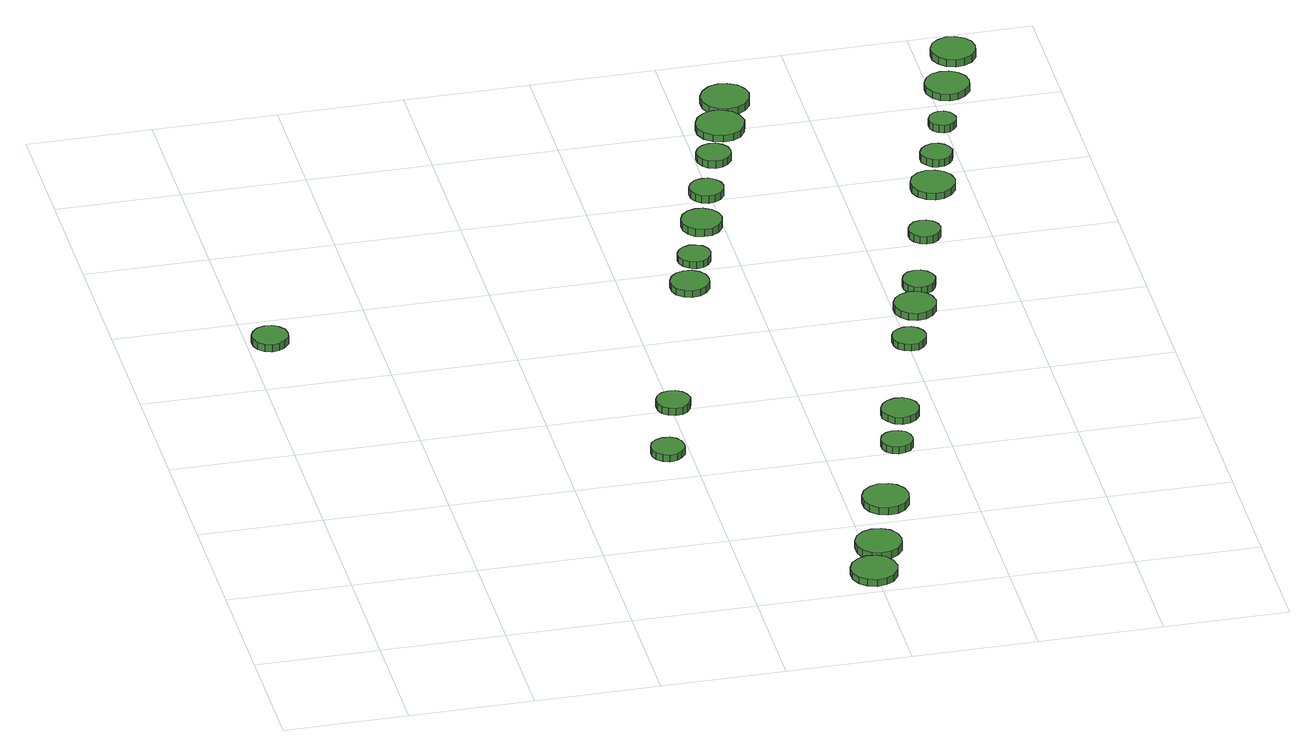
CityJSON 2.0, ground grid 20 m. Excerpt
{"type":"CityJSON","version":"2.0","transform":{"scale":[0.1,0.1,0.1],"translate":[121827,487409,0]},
"CityObjects":{
"tree1":{"type":"SolitaryVegetationObject","attributes":{"function":"something"},"geometry":[{"type":"MultiSurface","lod":"1","boundaries":[[[0,1,2,3,4,5,6,7,8,9,10,11,12,13,14]],[[15,16,17,18,19,20,21,22,23,24,25,26,27,28,29]],[[0,29,28,1]],[[1,28,27,2]],[[2,27,26,3]],[[3,26,25,4]],[[4,25,24,5]],[[5,24,23,6]],[[6,23,22,7]],[[7,22,21,8]],[[8,21,20,9]],[[9,20,19,10]],[[10,19,18,11]],[[11,18,17,12]],[[12,17,16,13]],[[13,16,15,14]],[[14,15,29,0]]]}]},
"tree2":{"type":"SolitaryVegetationObject","attributes":{"function":"something"},"geometry":[{"type":"MultiSurface","lod":"1","boundaries":[[[30,31,32,33,34,35,36,37,38,39,40,41,42,43,44]],[[45,46,47,48,49,50,51,52,53,54,55,56,57,58,59]],[[30,59,58,31]],[[31,58,57,32]],[[32,57,56,33]],[[33,56,55,34]],[[34,55,54,35]],[[35,54,53,36]],[[36,53,52,37]],[[37,52,51,38]],[[38,51,50,39]],[[39,50,49,40]],[[40,49,48,41]],[[41,48,47,42]],[[42,47,46,43]],[[43,46,45,44]],[[44,45,59,30]]]}]},
"tree3":{"type":"SolitaryVegetationObject","attributes":{"function":"something"},"geometry":[{"type":"MultiSurface","lod":"1","boundaries":[[[60,61,62,63,64,65,66,67,68,69,70,71,72,73,74]],[[75,76,77,78,79,80,81,82,83,84,85,86,87,88,89]],[[60,89,88,61]],[[61,88,87,62]],[[62,87,86,63]],[[63,86,85,64]],[[64,85,84,65]],[[65,84,83,66]],[[66,83,82,67]],[[67,82,81,68]],[[68,81,80,69]],[[69,80,79,70]],[[70,79,78,71]],[[71,78,77,72]],[[72,77,76,73]],[[73,76,75,74]],[[74,75,89,60]]]}]},
"tree4":{"type":"SolitaryVegetationObject","attributes":{"function":"something"},"geometry":[{"type":"MultiSurface","lod":"1","boundaries":[[[90,91,92,93,94,95,96,97,98,99,100,101,102,103,104]],[[105,106,107,108,109,110,111,112,113,114,115,116,117,118,119]],[[90,119,118,91]],[[91,118,117,92]],[[92,117,116,93]],[[93,116,115,94]],[[94,115,114,95]],[[95,114,113,96]],[[96,113,112,97]],[[97,112,111,98]],[[98,111,110,99]],[[99,110,109,100]],[[100,109,108,101]],[[101,108,107,102]],[[102,107,106,103]],[[103,106,105,104]],[[104,105,119,90]]]}]},
"tree5":{"type":"SolitaryVegetationObject","attributes":{"function":"something"},"geometry":[{"type":"MultiSurface","lod":"1","boundaries":[[[120,121,122,123,124,125,126,127,128,129,130,131,132,133,134]],[[135,136,137,138,139,140,141,142,143,144,145,146,147,148,149]],[[120,149,148,121]],[[121,148,147,122]],[[122,147,146,123]],[[123,146,145,124]],[[124,145,144,125]],[[125,144,143,126]],[[126,143,142,127]],[[127,142,141,128]],[[128,141,140,129]],[[129,140,139,130]],[[130,139,138,131]],[[131,138,137,132]],[[132,137,136,133]],[[133,136,135,134]],[[134,135,149,120]]]}]},
"tree6":{"type":"SolitaryVegetationObject","attributes":{"function":"something"},"geometry":[{"type":"MultiSurface","lod":"1","boundaries":[[[150,151,152,153,154,155,156,157,158,159,160,161,162,163,164]],[[165,166,167,168,169,170,171,172,173,174,175,176,177,178,179]],[[150,179,178,151]],[[151,178,177,152]],[[152,177,176,153]],[[153,176,175,154]],[[154,175,174,155]],[[155,174,173,156]],[[156,173,172,157]],[[157,172,171,158]],[[158,171,170,159]],[[159,170,169,160]],[[160,169,168,161]],[[161,168,167,162]],[[162,167,166,163]],[[163,166,165,164]],[[164,165,179,150]]]}]},
"tree7":{"type":"SolitaryVegetationObject","attributes":{"function":"something"},"geometry":[{"type":"MultiSurface","lod":"1","boundaries":[[[180,181,182,183,184,185,186,187,188,189,190,191,192,193,194]],[[195,196,197,198,199,200,201,202,203,204,205,206,207,208,209]],[[180,209,208,181]],[[181,208,207,182]],[[182,207,206,183]],[[183,206,205,184]],[[184,205,204,185]],[[185,204,203,186]],[[186,203,202,187]],[[187,202,201,188]],[[188,201,200,189]],[[189,200,199,190]],[[190,199,198,191]],[[191,198,197,192]],[[192,197,196,193]],[[193,196,195,194]],[[194,195,209,180]]]}]},
"tree8":{"type":"SolitaryVegetationObject","attributes":{"function":"something"},"geometry":[{"type":"MultiSurface","lod":"1","boundaries":[[[210,211,212,213,214,215,216,217,218,219,220,221,222,223,224]],[[225,226,227,228,229,230,231,232,233,234,235,236,237,238,239]],[[210,239,238,211]],[[211,238,237,212]],[[212,237,236,213]],[[213,236,235,214]],[[214,235,234,215]],[[215,234,233,216]],[[216,233,232,217]],[[217,232,231,218]],[[218,231,230,219]],[[219,230,229,220]],[[220,229,228,221]],[[221,228,227,222]],[[222,227,226,223]],[[223,226,225,224]],[[224,225,239,210]]]}]},
"tree9":{"type":"SolitaryVegetationObject","attributes":{"function":"something"},"geometry":[{"type":"MultiSurface","lod":"1","boundaries":[[[240,241,242,243,244,245,246,247,248,249,250,251,252,253,254]],[[255,256,257,258,259,260,261,262,263,264,265,266,267,268,269]],[[240,269,268,241]],[[241,268,267,242]],[[242,267,266,243]],[[243,266,265,244]],[[244,265,264,245]],[[245,264,263,246]],[[246,263,262,247]],[[247,262,261,248]],[[248,261,260,249]],[[249,260,259,250]],[[250,259,258,251]],[[251,258,257,252]],[[252,257,256,253]],[[253,256,255,254]],[[254,255,269,240]]]}]},
"tree10":{"type":"SolitaryVegetationObject","attributes":{"function":"something"},"geometry":[{"type":"MultiSurface","lod":"1","boundaries":[[[270,271,272,273,274,275,276,277,278,279,280,281,282,283,284]],[[285,286,287,288,289,290,291,292,293,294,295,296,297,298,299]],[[270,299,298,271]],[[271,298,297,272]],[[272,297,296,273]],[[273,296,295,274]],[[274,295,294,275]],[[275,294,293,276]],[[276,293,292,277]],[[277,292,291,278]],[[278,291,290,279]],[[279,290,289,280]],[[280,289,288,281]],[[281,288,287,282]],[[282,287,286,283]],[[283,286,285,284]],[[284,285,299,270]]]}]},
"tree11":{"type":"SolitaryVegetationObject","attributes":{"function":"something"},"geometry":[{"type":"MultiSurface","lod":"1","boundaries":[[[300,301,302,303,304,305,306,307,308,309,310,311,312,313,314]],[[315,316,317,318,319,320,321,322,323,324,325,326,327,328,329]],[[300,329,328,301]],[[301,328,327,302]],[[302,327,326,303]],[[303,326,325,304]],[[304,325,324,305]],[[305,324,323,306]],[[306,323,322,307]],[[307,322,321,308]],[[308,321,320,309]],[[309,320,319,310]],[[310,319,318,311]],[[311,318,317,312]],[[312,317,316,313]],[[313,316,315,314]],[[314,315,329,300]]]}]},
"tree12":{"type":"SolitaryVegetationObject","attributes":{"function":"something"},"geometry":[{"type":"MultiSurface","lod":"1","boundaries":[[[330,331,332,333,334,335,336,337,338,339,340,341,342,343,344]],[[345,346,347,348,349,350,351,352,353,354,355,356,357,358,359]],[[330,359,358,331]],[[331,358,357,332]],[[332,357,356,333]],[[333,356,355,334]],[[334,355,354,335]],[[335,354,353,336]],[[336,353,352,337]],[[337,352,351,338]],[[338,351,350,339]],[[339,350,349,340]],[[340,349,348,341]],[[341,348,347,342]],[[342,347,346,343]],[[343,346,345,344]],[[344,345,359,330]]]}]},
"tree13":{"type":"SolitaryVegetationObject","attributes":{"function":"something"},"geometry":[{"type":"MultiSurface","lod":"1","boundaries":[[[360,361,362,363,364,365,366,367,368,369,370,371,372,373,374]],[[375,376,377,378,379,380,381,382,383,384,385,386,387,388,389]],[[360,389,388,361]],[[361,388,387,362]],[[362,387,386,363]],[[363,386,385,364]],[[364,385,384,365]],[[365,384,383,366]],[[366,383,382,367]],[[367,382,381,368]],[[368,381,380,369]],[[369,380,379,370]],[[370,379,378,371]],[[371,378,377,372]],[[372,377,376,373]],[[373,376,375,374]],[[374,375,389,360]]]}]},
"tree14":{"type":"SolitaryVegetationObject","attributes":{"function":"something"},"geometry":[{"type":"MultiSurface","lod":"1","boundaries":[[[390,391,392,393,394,395,396,397,398,399,400,401,402,403,404]],[[405,406,407,408,409,410,411,412,413,414,415,416,417,418,419]],[[390,419,418,391]],[[391,418,417,392]],[[392,417,416,393]],[[393,416,415,394]],[[394,415,414,395]],[[395,414,413,396]],[[396,413,412,397]],[[397,412,411,398]],[[398,411,410,399]],[[399,410,409,400]],[[400,409,408,401]],[[401,408,407,402]],[[402,407,406,403]],[[403,406,405,404]],[[404,405,419,390]]]}]},
"tree15":{"type":"SolitaryVegetationObject","attributes":{"function":"something"},"geometry":[{"type":"MultiSurface","lod":"1","boundaries":[[[420,421,422,423,424,425,426,427,428,429,430,431,432,433,434]],[[435,436,437,438,439,440,441,442,443,444,445,446,447,448,449]],[[420,449,448,421]],[[421,448,447,422]],[[422,447,446,423]],[[423,446,445,424]],[[424,445,444,425]],[[425,444,443,426]],[[426,443,442,427]],[[427,442,441,428]],[[428,441,440,429]],[[429,440,439,430]],[[430,439,438,431]],[[431,438,437,432]],[[432,437,436,433]],[[433,436,435,434]],[[434,435,449,420]]]}]},
"tree16":{"type":"SolitaryVegetationObject","attributes":{"function":"something"},"geometry":[{"type":"MultiSurface","lod":"1","boundaries":[[[450,451,452,453,454,455,456,457,458,459,460,461,462,463,464]],[[465,466,467,468,469,470,471,472,473,474,475,476,477,478,479]],[[450,479,478,451]],[[451,478,477,452]],[[452,477,476,453]],[[453,476,475,454]],[[454,475,474,455]],[[455,474,473,456]],[[456,473,472,457]],[[457,472,471,458]],[[458,471,470,459]],[[459,470,469,460]],[[460,469,468,461]],[[461,468,467,462]],[[462,467,466,463]],[[463,466,465,464]],[[464,465,479,450]]]}]},
"tree17":{"type":"SolitaryVegetationObject","attributes":{"function":"something"},"geometry":[{"type":"MultiSurface","lod":"1","boundaries":[[[480,481,482,483,484,485,486,487,488,489,490,491,492,493,494]],[[495,496,497,498,499,500,501,502,503,504,505,506,507,508,509]],[[480,509,508,481]],[[481,508,507,482]],[[482,507,506,483]],[[483,506,505,484]],[[484,505,504,485]],[[485,504,503,486]],[[486,503,502,487]],[[487,502,501,488]],[[488,501,500,489]],[[489,500,499,490]],[[490,499,498,491]],[[491,498,497,492]],[[492,497,496,493]],[[493,496,495,494]],[[494,495,509,480]]]}]},
"tree18":{"type":"SolitaryVegetationObject","attributes":{"function":"something"},"geometry":[{"type":"MultiSurface","lod":"1","boundaries":[[[510,511,512,513,514,515,516,517,518,519,520,521,522,523,524]],[[525,526,527,528,529,530,531,532,533,534,535,536,537,538,539]],[[510,539,538,511]],[[511,538,537,512]],[[512,537,536,513]],[[513,536,535,514]],[[514,535,534,515]],[[515,534,533,516]],[[516,533,532,517]],[[517,532,531,518]],[[518,531,530,519]],[[519,530,529,520]],[[520,529,528,521]],[[521,528,527,522]],[[522,527,526,523]],[[523,526,525,524]],[[524,525,539,510]]]}]},
"tree19":{"type":"SolitaryVegetationObject","attributes":{"function":"something"},"geometry":[{"type":"MultiSurface","lod":"1","boundaries":[[[540,541,542,543,544,545,546,547,548,549,550,551,552,553,554]],[[555,556,557,558,559,560,561,562,563,564,565,566,567,568,569]],[[540,569,568,541]],[[541,568,567,542]],[[542,567,566,543]],[[543,566,565,544]],[[544,565,564,545]],[[545,564,563,546]],[[546,563,562,547]],[[547,562,561,548]],[[548,561,560,549]],[[549,560,559,550]],[[550,559,558,551]],[[551,558,557,552]],[[552,557,556,553]],[[553,556,555,554]],[[554,555,569,540]]]}]},
"tree20":{"type":"SolitaryVegetationObject","attributes":{"function":"something"},"geometry":[{"type":"MultiSurface","lod":"1","boundaries":[[[570,571,572,573,574,575,576,577,578,579,580,581,582,583,584]],[[585,586,587,588,589,590,591,592,593,594,595,596,597,598,599]],[[570,599,598,571]],[[571,598,597,572]],[[572,597,596,573]],[[573,596,595,574]],[[574,595,594,575]],[[575,594,593,576]],[[576,593,592,577]],[[577,592,591,578]],[[578,591,590,579]],[[579,590,589,580]],[[580,589,588,581]],[[581,588,587,582]],[[582,587,586,583]],[[583,586,585,584]],[[584,585,599,570]]]}]},
"tree21":{"type":"SolitaryVegetationObject","attributes":{"function":"something"},"geometry":[{"type":"MultiSurface","lod":"1","boundaries":[[[600,601,602,603,604,605,606,607,608,609,610,611,612,613,614]],[[615,616,617,618,619,620,621,622,623,624,625,626,627,628,629]],[[600,629,628,601]],[[601,628,627,602]],[[602,627,626,603]],[[603,626,625,604]],[[604,625,624,605]],[[605,624,623,606]],[[606,623,622,607]],[[607,622,621,608]],[[608,621,620,609]],[[609,620,619,610]],[[610,619,618,611]],[[611,618,617,612]],[[612,617,616,613]],[[613,616,615,614]],[[614,615,629,600]]]}]},
"tree22":{"type":"SolitaryVegetationObject","attributes":{"function":"something"},"geometry":[{"type":"MultiSurface","lod":"1","boundaries":[[[630,631,632,633,634,635,636,637,638,639,640,641,642,643,644]],[[645,646,647,648,649,650,651,652,653,654,655,656,657,658,659]],[[630,659,658,631]],[[631,658,657,632]],[[632,657,656,633]],[[633,656,655,634]],[[634,655,654,635]],[[635,654,653,636]],[[636,653,652,637]],[[637,652,651,638]],[[638,651,650,639]],[[639,650,649,640]],[[640,649,648,641]],[[641,648,647,642]],[[642,647,646,643]],[[643,646,645,644]],[[644,645,659,630]]]}]},
"tree23":{"type":"SolitaryVegetationObject","attributes":{"function":"something"},"geometry":[{"type":"MultiSurface","lod":"1","boundaries":[[[660,661,662,663,664,665,666,667,668,669,670,671,672,673,674]],[[675,676,677,678,679,680,681,682,683,684,685,686,687,688,689]],[[660,689,688,661]],[[661,688,687,662]],[[662,687,686,663]],[[663,686,685,664]],[[664,685,684,665]],[[665,684,683,666]],[[666,683,682,667]],[[667,682,681,668]],[[668,681,680,669]],[[669,680,679,670]],[[670,679,678,671]],[[671,678,677,672]],[[672,677,676,673]],[[673,676,675,674]],[[674,675,689,660]]]}]},
"tree24":{"type":"SolitaryVegetationObject","attributes":{"function":"something"},"geometry":[{"type":"MultiSurface","lod":"1","boundaries":[[[690,691,692,693,694,695,696,697,698,699,700,701,702,703,704]],[[705,706,707,708,709,710,711,712,713,714,715,716,717,718,719]],[[690,719,718,691]],[[691,718,717,692]],[[692,717,716,693]],[[693,716,715,694]],[[694,715,714,695]],[[695,714,713,696]],[[696,713,712,697]],[[697,712,711,698]],[[698,711,710,699]],[[699,710,709,700]],[[700,709,708,701]],[[701,708,707,702]],[[702,707,706,703]],[[703,706,705,704]],[[704,705,719,690]]]}]}
},
"vertices":[
[66,938,15],[64,950,15],[56,960,15],[46,966,15],[34,967,15],[23,963,15],[14,955,15],[9,944,15],[9,932,15],[14,921,15],[23,913,15],[34,909,15],[46,911,15],[56,917,15],[64,926,15],[64,926,2],[56,917,2],[46,911,2],[34,909,2],[23,913,2],[14,921,2],[9,932,2],[9,944,2],[14,955,2],[23,963,2],[34,967,2],[46,966,2],[56,960,2],[64,950,2],[66,938,2],
[592,477,15],[590,488,15],[583,498,15],[574,503,15],[562,504,15],[552,501,15],[543,493,15],[539,483,15],[539,472,15],[543,461,15],[552,454,15],[562,450,15],[574,451,15],[583,457,15],[590,466,15],[590,466,3],[583,457,3],[574,451,3],[562,450,3],[552,454,3],[543,461,3],[539,472,3],[539,483,3],[543,493,3],[552,501,3],[562,504,3],[574,503,3],[583,498,3],[590,488,3],[592,477,3],
[631,607,18],[628,618,18],[622,627,18],[612,633,18],[601,634,18],[590,631,18],[581,623,18],[577,613,18],[577,601,18],[581,591,18],[590,584,18],[601,580,18],[612,581,18],[622,587,18],[628,596,18],[628,596,5],[622,587,5],[612,581,5],[601,580,5],[590,584,5],[581,591,5],[577,601,5],[577,613,5],[581,623,5],[590,631,5],[601,634,5],[612,633,5],[622,627,5],[628,618,5],[631,607,5],
[832,44,20],[829,59,20],[820,72,20],[807,79,20],[791,81,20],[777,76,20],[765,66,20],[759,52,20],[759,36,20],[765,22,20],[777,12,20],[791,7,20],[807,9,20],[820,16,20],[829,29,20],[829,29,8],[820,16,8],[807,9,8],[791,7,8],[777,12,8],[765,22,8],[759,36,8],[759,52,8],[765,66,8],[777,76,8],[791,81,8],[807,79,8],[820,72,8],[829,59,8],[832,44,8],
[857,124,18],[854,139,18],[845,152,18],[832,159,18],[816,161,18],[802,156,18],[790,146,18],[784,132,18],[784,116,18],[790,102,18],[802,92,18],[816,87,18],[832,89,18],[845,96,18],[854,109,18],[854,109,5],[845,96,5],[832,89,5],[816,87,5],[802,92,5],[790,102,5],[784,116,5],[784,132,5],[790,146,5],[802,156,5],[816,161,5],[832,159,5],[845,152,5],[854,139,5],[857,124,5],
[898,255,17],[895,270,17],[886,283,17],[873,290,17],[857,292,17],[843,287,17],[831,277,17],[825,263,17],[825,247,17],[831,233,17],[843,223,17],[857,218,17],[873,220,17],[886,227,17],[895,240,17],[895,240,4],[886,227,4],[873,220,4],[857,218,4],[843,223,4],[831,233,4],[825,247,4],[825,263,4],[831,277,4],[843,287,4],[857,292,4],[873,290,4],[886,283,4],[895,270,4],[898,255,4],
[738,950,17],[736,963,17],[728,973,17],[717,980,17],[704,981,17],[692,977,17],[682,968,17],[677,957,17],[677,944,17],[682,932,17],[692,923,17],[704,919,17],[717,921,17],[728,927,17],[736,938,17],[736,938,5],[728,927,5],[717,921,5],[704,919,5],[692,923,5],[682,932,5],[677,944,5],[677,957,5],[682,968,5],[692,977,5],[704,981,5],[717,980,5],[728,973,5],[736,963,5],[738,950,5],
[941,417,17],[939,427,17],[933,436,17],[923,441,17],[913,442,17],[903,439,17],[895,432,17],[891,422,17],[891,412,17],[895,402,17],[903,395,17],[913,392,17],[923,393,17],[933,398,17],[939,407,17],[939,407,5],[933,398,5],[923,393,5],[913,392,5],[903,395,5],[895,402,5],[891,412,5],[891,422,5],[895,432,5],[903,439,5],[913,442,5],[923,441,5],[933,436,5],[939,427,5],[941,417,5],
[759,1031,15],[757,1042,15],[751,1051,15],[741,1056,15],[730,1057,15],[720,1054,15],[712,1047,15],[707,1037,15],[707,1026,15],[712,1016,15],[720,1009,15],[730,1005,15],[741,1006,15],[751,1012,15],[757,1021,15],[757,1021,3],[751,1012,3],[741,1006,3],[730,1005,3],[720,1009,3],[712,1016,3],[707,1026,3],[707,1037,3],[712,1047,3],[720,1054,3],[730,1057,3],[741,1056,3],[751,1051,3],[757,1042,3],[759,1031,3],
[970,500,21],[967,513,21],[960,523,21],[949,529,21],[937,530,21],[925,526,21],[916,518,21],[910,507,21],[910,494,21],[916,483,21],[925,474,21],[937,470,21],[949,472,21],[960,478,21],[967,488,21],[967,488,9],[960,478,9],[949,472,9],[937,470,9],[925,474,9],[916,483,9],[910,494,9],[910,507,9],[916,518,9],[925,526,9],[937,530,9],[949,529,9],[960,523,9],[967,513,9],[970,500,9],
[799,1128,16],[796,1141,16],[788,1152,16],[776,1159,16],[763,1160,16],[750,1156,16],[740,1147,16],[735,1135,16],[735,1121,16],[740,1109,16],[750,1100,16],[763,1096,16],[776,1097,16],[788,1104,16],[796,1115,16],[796,1115,3],[788,1104,3],[776,1097,3],[763,1096,3],[750,1100,3],[740,1109,3],[735,1121,3],[735,1135,3],[740,1147,3],[750,1156,3],[763,1160,3],[776,1159,3],[788,1152,3],[796,1141,3],[799,1128,3],
[822,1219,16],[820,1230,16],[813,1239,16],[803,1245,16],[792,1246,16],[781,1243,16],[773,1235,16],[768,1225,16],[768,1213,16],[773,1203,16],[781,1195,16],[792,1192,16],[803,1193,16],[813,1199,16],[820,1208,16],[820,1208,3],[813,1199,3],[803,1193,3],[792,1192,3],[781,1195,3],[773,1203,3],[768,1213,3],[768,1225,3],[773,1235,3],[781,1243,3],[792,1246,3],[803,1245,3],[813,1239,3],[820,1230,3],[822,1219,3],
[1028,708,21],[1026,719,21],[1019,728,21],[1010,734,21],[998,735,21],[988,731,21],[979,724,21],[975,714,21],[975,702,21],[979,692,21],[988,685,21],[998,681,21],[1010,682,21],[1019,688,21],[1026,697,21],[1026,697,9],[1019,688,9],[1010,682,9],[998,681,9],[988,685,9],[979,692,9],[975,702,9],[975,714,9],[979,724,9],[988,731,9],[998,735,9],[1010,734,9],[1019,728,9],[1026,719,9],[1028,708,9],
[856,1319,16],[854,1330,16],[847,1339,16],[837,1345,16],[826,1346,16],[815,1342,16],[807,1335,16],[802,1325,16],[802,1313,16],[807,1303,16],[815,1295,16],[826,1292,16],[837,1293,16],[847,1299,16],[854,1308,16],[854,1308,3],[847,1299,3],[837,1293,3],[826,1292,3],[815,1295,3],[807,1303,3],[802,1313,3],[802,1325,3],[807,1335,3],[815,1342,3],[826,1346,3],[837,1345,3],[847,1339,3],[854,1330,3],[856,1319,3],
[1067,809,17],[1064,823,17],[1056,834,17],[1044,841,17],[1030,843,17],[1016,838,17],[1006,829,17],[1000,816,17],[1000,802,17],[1006,789,17],[1016,780,17],[1030,775,17],[1044,777,17],[1056,784,17],[1064,795,17],[1064,795,5],[1056,784,5],[1044,777,5],[1030,775,5],[1016,780,5],[1006,789,5],[1000,802,5],[1000,816,5],[1006,829,5],[1016,838,5],[1030,843,5],[1044,841,5],[1056,834,5],[1064,823,5],[1067,809,5],
[897,1402,16],[893,1418,16],[884,1431,16],[870,1439,16],[854,1441,16],[839,1436,16],[827,1425,16],[820,1410,16],[820,1394,16],[827,1379,16],[839,1369,16],[854,1364,16],[870,1365,16],[884,1373,16],[893,1386,16],[893,1386,4],[884,1373,4],[870,1365,4],[854,1364,4],[839,1369,4],[827,1379,4],[820,1394,4],[820,1410,4],[827,1425,4],[839,1436,4],[854,1441,4],[870,1439,4],[884,1431,4],[893,1418,4],[897,1402,4],
[1082,879,16],[1079,890,16],[1073,898,16],[1064,904,16],[1053,905,16],[1042,902,16],[1034,894,16],[1030,884,16],[1030,874,16],[1034,864,16],[1042,856,16],[1053,853,16],[1064,854,16],[1073,859,16],[1079,868,16],[1079,868,3],[1073,859,3],[1064,854,3],[1053,853,3],[1042,856,3],[1034,864,3],[1030,874,3],[1030,884,3],[1034,894,3],[1042,902,3],[1053,905,3],[1064,904,3],[1073,898,3],[1079,890,3],[1082,879,3],
[922,1479,16],[918,1494,16],[909,1507,16],[895,1515,16],[879,1517,16],[864,1512,16],[852,1501,16],[845,1487,16],[845,1471,16],[852,1456,16],[864,1445,16],[879,1440,16],[895,1442,16],[909,1450,16],[918,1463,16],[918,1463,3],[909,1450,3],[895,1442,3],[879,1440,3],[864,1445,3],[852,1456,3],[845,1471,3],[845,1487,3],[852,1501,3],[864,1512,3],[879,1517,3],[895,1515,3],[909,1507,3],[918,1494,3],[922,1479,3],
[1123,1026,15],[1121,1036,15],[1115,1044,15],[1106,1050,15],[1095,1051,15],[1085,1048,15],[1077,1040,15],[1073,1031,15],[1073,1020,15],[1077,1011,15],[1085,1004,15],[1095,1000,15],[1106,1001,15],[1115,1007,15],[1121,1015,15],[1121,1015,2],[1115,1007,2],[1106,1001,2],[1095,1000,2],[1085,1004,2],[1077,1011,2],[1073,1020,2],[1073,1031,2],[1077,1040,2],[1085,1048,2],[1095,1051,2],[1106,1050,2],[1115,1044,2],[1121,1036,2],[1123,1026,2],
[1176,1158,16],[1173,1172,16],[1164,1184,16],[1151,1191,16],[1137,1193,16],[1123,1188,16],[1112,1179,16],[1106,1165,16],[1106,1150,16],[1112,1137,16],[1123,1127,16],[1137,1122,16],[1151,1124,16],[1164,1131,16],[1173,1143,16],[1173,1143,4],[1164,1131,4],[1151,1124,4],[1137,1122,4],[1123,1127,4],[1112,1137,4],[1106,1150,4],[1106,1165,4],[1112,1179,4],[1123,1188,4],[1137,1193,4],[1151,1191,4],[1164,1184,4],[1173,1172,4],[1176,1158,4],
[1192,1244,16],[1189,1255,16],[1183,1263,16],[1174,1268,16],[1164,1270,16],[1154,1266,16],[1146,1259,16],[1141,1250,16],[1141,1239,16],[1146,1229,16],[1154,1222,16],[1164,1219,16],[1174,1220,16],[1183,1225,16],[1189,1234,16],[1189,1234,3],[1183,1225,3],[1174,1220,3],[1164,1219,3],[1154,1222,3],[1146,1229,3],[1141,1239,3],[1141,1250,3],[1146,1259,3],[1154,1266,3],[1164,1270,3],[1174,1268,3],[1183,1263,3],[1189,1255,3],[1192,1244,3],
[1219,1341,15],[1217,1350,15],[1212,1357,15],[1204,1362,15],[1195,1363,15],[1187,1360,15],[1180,1354,15],[1176,1345,15],[1176,1336,15],[1180,1328,15],[1187,1322,15],[1195,1319,15],[1204,1320,15],[1212,1325,15],[1217,1332,15],[1217,1332,2],[1212,1325,2],[1204,1320,2],[1195,1319,2],[1187,1322,2],[1180,1328,2],[1176,1336,2],[1176,1345,2],[1180,1354,2],[1187,1360,2],[1195,1363,2],[1204,1362,2],[1212,1357,2],[1217,1350,2],[1219,1341,2],
[1263,1442,16],[1260,1456,16],[1251,1468,16],[1238,1476,16],[1224,1477,16],[1210,1473,16],[1199,1463,16],[1193,1449,16],[1193,1435,16],[1199,1421,16],[1210,1411,16],[1224,1407,16],[1238,1408,16],[1251,1416,16],[1260,1427,16],[1260,1427,4],[1251,1416,4],[1238,1408,4],[1224,1407,4],[1210,1411,4],[1199,1421,4],[1193,1435,4],[1193,1449,4],[1199,1463,4],[1210,1473,4],[1224,1477,4],[1238,1476,4],[1251,1468,4],[1260,1456,4],[1263,1442,4],
[1295,1541,16],[1292,1555,16],[1283,1567,16],[1270,1574,16],[1256,1576,16],[1242,1571,16],[1231,1562,16],[1225,1548,16],[1225,1533,16],[1231,1520,16],[1242,1510,16],[1256,1505,16],[1270,1507,16],[1283,1514,16],[1292,1526,16],[1292,1526,3],[1283,1514,3],[1270,1507,3],[1256,1505,3],[1242,1510,3],[1231,1520,3],[1225,1533,3],[1225,1548,3],[1231,1562,3],[1242,1571,3],[1256,1576,3],[1270,1574,3],[1283,1567,3],[1292,1555,3],[1295,1541,3]
]}
